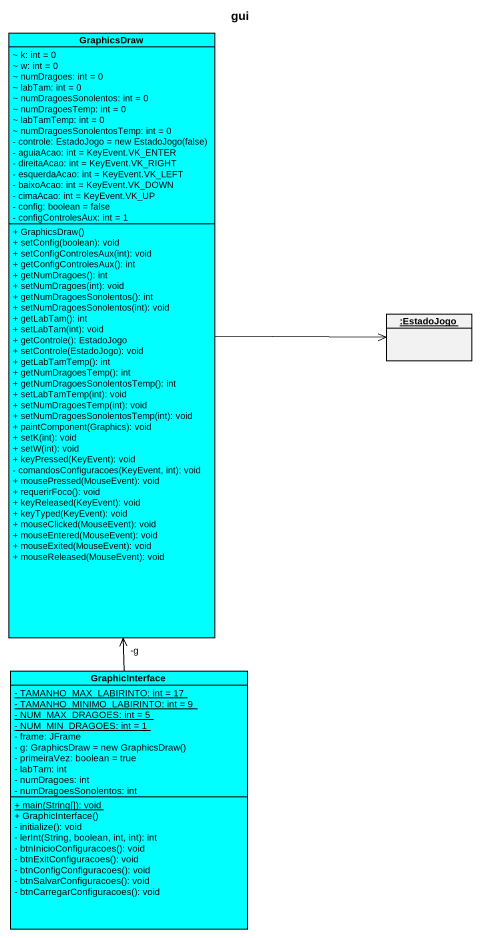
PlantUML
@startuml
title gui
hide circle
hide empty members
skinparam classAttributeIconSize 0
class GraphicsDraw #00FFFF {
  ~ k: int = 0
  ~ w: int = 0
  ~ numDragoes: int = 0
  ~ labTam: int = 0
  ~ numDragoesSonolentos: int = 0
  ~ numDragoesTemp: int = 0
  ~ labTamTemp: int = 0
  ~ numDragoesSonolentosTemp: int = 0
  {field} - controle: EstadoJogo = new EstadoJogo(false)
  - aguiaAcao: int = KeyEvent.VK_ENTER
  - direitaAcao: int = KeyEvent.VK_RIGHT
  - esquerdaAcao: int = KeyEvent.VK_LEFT
  - baixoAcao: int = KeyEvent.VK_DOWN
  - cimaAcao: int = KeyEvent.VK_UP
  - config: boolean = false
  - configControlesAux: int = 1
  + GraphicsDraw()
  + setConfig(boolean): void
  + setConfigControlesAux(int): void
  + getConfigControlesAux(): int
  + getNumDragoes(): int
  + setNumDragoes(int): void
  + getNumDragoesSonolentos(): int
  + setNumDragoesSonolentos(int): void
  + getLabTam(): int
  + setLabTam(int): void
  + getControle(): EstadoJogo
  + setControle(EstadoJogo): void
  + getLabTamTemp(): int
  + getNumDragoesTemp(): int
  + getNumDragoesSonolentosTemp(): int
  + setLabTamTemp(int): void
  + setNumDragoesTemp(int): void
  + setNumDragoesSonolentosTemp(int): void
  + paintComponent(Graphics): void
  + setK(int): void
  + setW(int): void
  + keyPressed(KeyEvent): void
  - comandosConfiguracoes(KeyEvent, int): void
  + mousePressed(MouseEvent): void
  + requerirFoco(): void
  + keyReleased(KeyEvent): void
  + keyTyped(KeyEvent): void
  + mouseClicked(MouseEvent): void
  + mouseEntered(MouseEvent): void
  + mouseExited(MouseEvent): void
  + mouseReleased(MouseEvent): void
}
object ":EstadoJogo" as EstadoJogo
class GraphicInterface #00FFFF {
  {static} - TAMANHO_MAX_LABIRINTO: int = 17
  {static} - TAMANHO_MINIMO_LABIRINTO: int = 9
  {static} - NUM_MAX_DRAGOES: int = 5
  {static} - NUM_MIN_DRAGOES: int = 1
  - frame: JFrame
  {field} - g: GraphicsDraw = new GraphicsDraw()
  - primeiraVez: boolean = true
  - labTam: int
  - numDragoes: int
  - numDragoesSonolentos: int
  {static} + main(String[]): void
  + GraphicInterface()
  - initialize(): void
  - lerInt(String, boolean, int, int): int
  - btnInicioConfiguracoes(): void
  - btnExitConfiguracoes(): void
  - btnConfigConfiguracoes(): void
  - btnSalvarConfiguracoes(): void
  - btnCarregarConfiguracoes(): void
}
GraphicsDraw -right-> EstadoJogo
GraphicInterface -up-> "-g" GraphicsDraw
@enduml
